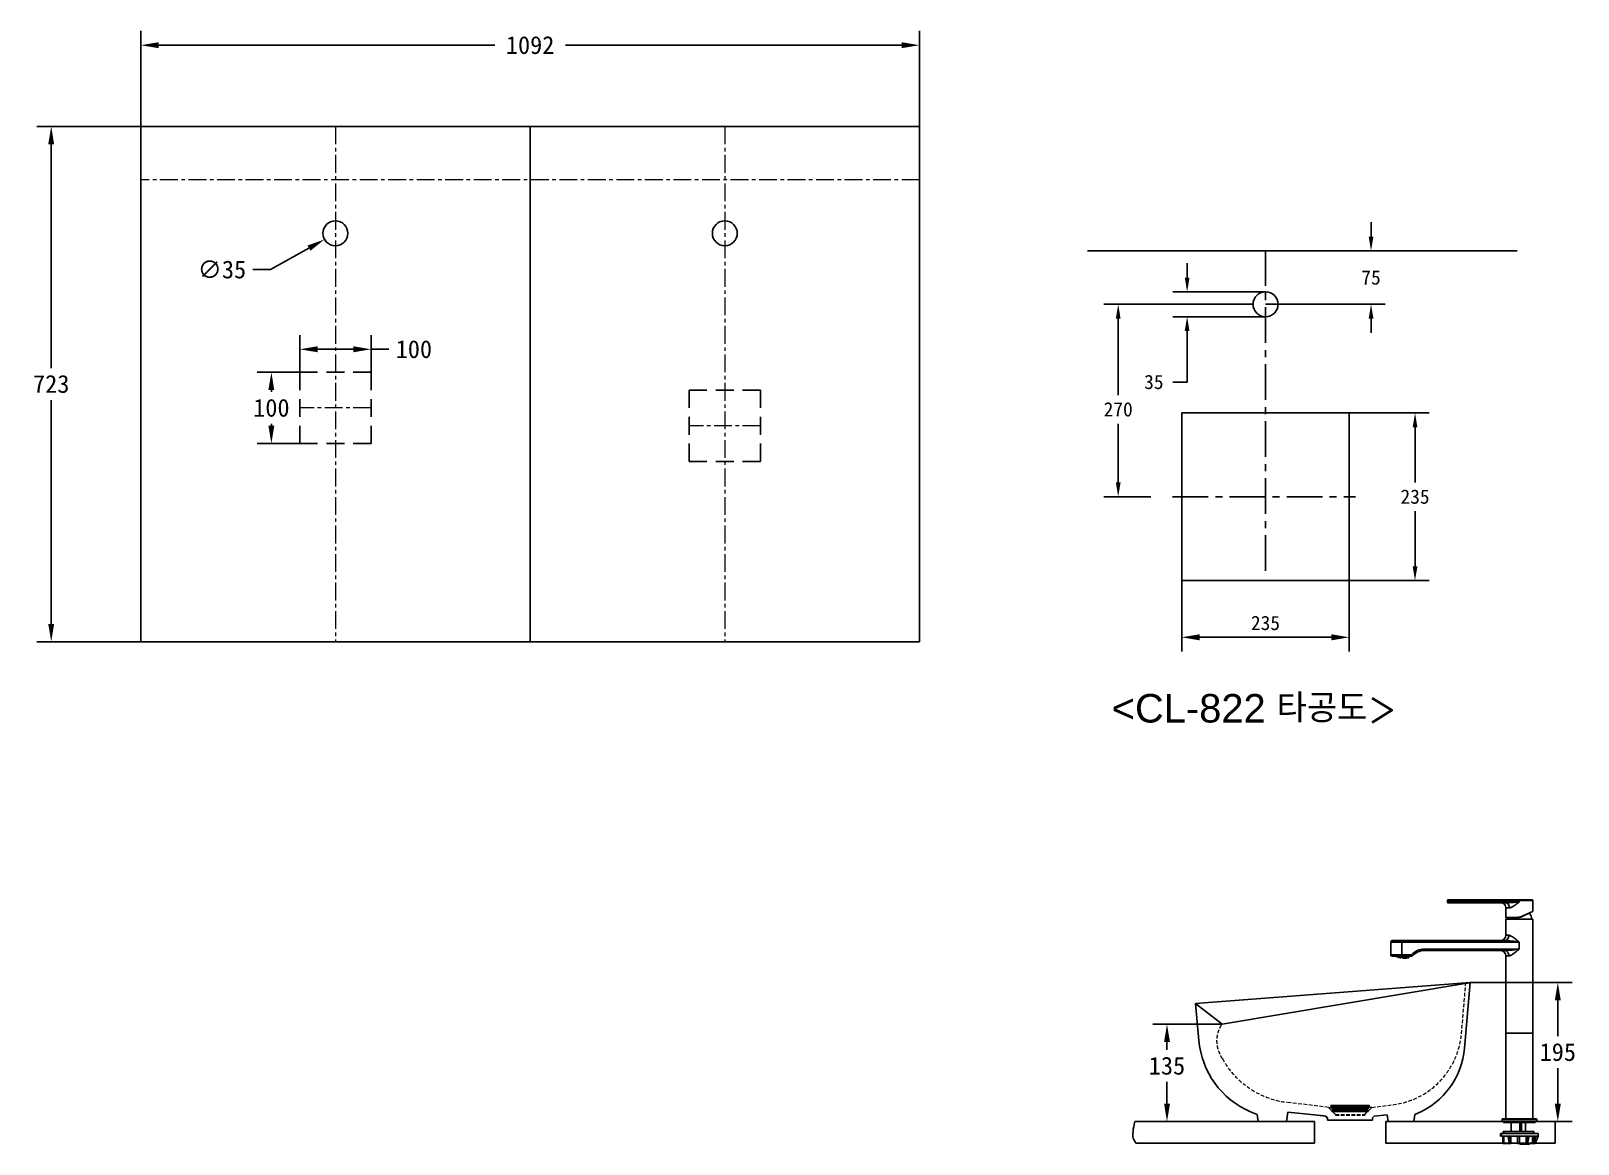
# Model space of a CAD drawing. Extents: x 0 to 9660, y 0 to 2303.
# Drawn here: x 7490 to 9660, y 628 to 2189 of the extents above; entities that cross this region are included whole.
import ezdxf

# ---------------------------------------------------------------- set-up
doc = ezdxf.new("R2010")
doc.units = 0
doc.header["$LTSCALE"] = 20
doc.header["$MEASUREMENT"] = 0
doc.linetypes.add('CENTER', pattern=[2, 1.25, -0.25, 0.25, -0.25])
doc.linetypes.add('HIDDEN', pattern=[0.375, 0.25, -0.125])
doc.layers.get('0').update_dxf_attribs({"linetype": 'CONTINUOUS'})
doc.layers.get('DEFPOINTS').update_dxf_attribs({"linetype": 'CONTINUOUS'})
for name, color, linetype in [('1', 1, 'CONTINUOUS'), ('3', 3, 'CONTINUOUS'), ('5', 5, 'CONTINUOUS'), ('7', 7, 'CONTINUOUS'), ('BODY', 7, 'CONTINUOUS'), ('CENTER', 2, 'CENTER'), ('DEF_LAYER_ASSEM_MEMBER', 7, 'CONTINUOUS')]:
    doc.layers.add(name, color=color, linetype=linetype)
doc.styles.add('GHS', font='romans', dxfattribs={"bigfont": 'ghs'})
doc.dimstyles.new('Standard$0', dxfattribs={"dimtxt": 0.18, "dimasz": 0.18, "dimexe": 0.18, "dimexo": 0.0625, "dimgap": 0.09, "dimtad": 0, "dimtih": 1, "dimtoh": 1, "dimdec": 4, "dimzin": 0, "dimdsep": 46, "dimtxsty": 'Standard', "dimcen": 0.09, "dimadec": 0, "dimazin": 0, "dimtfac": 1, "dimtdec": 4, "dimtofl": 0, "dimtmove": 0, "dimatfit": 3, "dimfxl": 0, "dimtolj": 1, "dimtzin": 0, "dimarcsym": 0})
doc.dimstyles.new('STANDARD$3', dxfattribs={"dimtxt": 2.5, "dimasz": 2, "dimexe": 2, "dimexo": 1, "dimgap": 1.5, "dimtad": 1, "dimdec": 0, "dimlfac": 10, "dimrnd": 0.5, "dimzin": 0, "dimdsep": 46, "dimtxsty": 'Standard', "dimcen": 0, "dimclrt": 2, "dimadec": 0, "dimazin": 0, "dimtfac": 1, "dimtdec": 0, "dimtmove": 0, "dimatfit": 3, "dimfxl": 0, "dimtolj": 1, "dimtzin": 0, "dimarcsym": 0})

# ---------------------------------------------------------------- blocks, each defined once
blk = doc.blocks.new('*D69')
at = {"layer": '3', "color": 7, "linetype": 'ByBlock', "lineweight": -2}
for p, q in [((7644.2, 2055.4), (7644.2, 2189.3)), ((7669.2, 2169.3), (8140.6, 2169.3)), ((8711.2, 2169.3), (8239.8, 2169.3)), ((8736.2, 2055.4), (8736.2, 2189.3))]:
    blk.add_line(p, q, dxfattribs=at)
at = {"layer": '3', "color": 7}
for points in [[(7669.2, 2173.5), (7669.2, 2165.2), (7644.2, 2169.3)], [(8711.2, 2173.5), (8711.2, 2165.2), (8736.2, 2169.3)]]:
    blk.add_solid(points, dxfattribs=at)
at = {"layer": 'DEFPOINTS', "color": 0}
for p in [(8736.2, 2169.3), (7644.2, 2055.4), (8736.2, 2055.4)]:
    blk.add_point(p, dxfattribs=at)
at = {"layer": '3', "color": 0, "insert": (8190.2, 2169.3), "char_height": 25, "attachment_point": 5}
blk.add_mtext('\\A1;1092', dxfattribs=at)
blk = doc.blocks.new('*D70')
at = {"layer": '3', "color": 7, "linetype": 'ByBlock', "lineweight": -2}
for p, q in [((7644.2, 2055.4), (7498.7, 2055.4)), ((7518.7, 2030.4), (7518.7, 1716.4)), ((7518.7, 1357.4), (7518.7, 1671.4)), ((7644.2, 1332.4), (7498.7, 1332.4))]:
    blk.add_line(p, q, dxfattribs=at)
at = {"layer": '3', "color": 7}
for points in [[(7514.5, 2030.4), (7522.8, 2030.4), (7518.7, 2055.4)], [(7514.5, 1357.4), (7522.8, 1357.4), (7518.7, 1332.4)]]:
    blk.add_solid(points, dxfattribs=at)
at = {"layer": 'DEFPOINTS', "color": 0}
for p in [(7644.2, 2055.4), (7518.7, 1332.4), (7644.2, 1332.4)]:
    blk.add_point(p, dxfattribs=at)
at = {"layer": '3', "color": 0, "insert": (7518.7, 1693.9), "char_height": 25, "attachment_point": 5}
blk.add_mtext('\\A1;723', dxfattribs=at)
blk = doc.blocks.new('*D71')
at = {"layer": '3', "color": 3, "lineweight": -2}
for p, q in [((9203.8, 1805.8), (8994.8, 1805.8)), ((9014.8, 1785.8), (9014.8, 1678.3)), ((9014.8, 1555.8), (9014.8, 1638.3)), ((9060.4, 1535.8), (8994.8, 1535.8))]:
    blk.add_line(p, q, dxfattribs=at)
at = {"layer": '3', "color": 3}
for points in [[(9011.5, 1785.8), (9018.1, 1785.8), (9014.8, 1805.8)], [(9011.5, 1555.8), (9018.1, 1555.8), (9014.8, 1535.8)]]:
    blk.add_solid(points, dxfattribs=at)
at = {"layer": 'DEFPOINTS', "color": 0}
for p in [(9014.8, 1805.8), (9203.8, 1805.8), (9060.4, 1535.8)]:
    blk.add_point(p, dxfattribs=at)
at = {"layer": '3', "color": 2, "insert": (9014.8, 1658.3), "char_height": 20, "attachment_point": 5}
blk.add_mtext('\\A1;270', dxfattribs=at)
blk = doc.blocks.new('*D72')
at = {"layer": '3', "color": 3, "lineweight": -2}
for p, q in [((9369.3, 1900.8), (9369.3, 1920.8)), ((9243.8, 1880.8), (9389.3, 1880.8)), ((9221.3, 1805.8), (9389.3, 1805.8)), ((9369.3, 1785.8), (9369.3, 1765.8))]:
    blk.add_line(p, q, dxfattribs=at)
at = {"layer": '3', "color": 3}
for points in [[(9366, 1900.8), (9372.7, 1900.8), (9369.3, 1880.8)], [(9366, 1785.8), (9372.7, 1785.8), (9369.3, 1805.8)]]:
    blk.add_solid(points, dxfattribs=at)
at = {"layer": 'DEFPOINTS', "color": 0}
for p in [(9243.8, 1880.8), (9369.3, 1880.8), (9221.3, 1805.8)]:
    blk.add_point(p, dxfattribs=at)
at = {"layer": '3', "color": 2, "insert": (9369.3, 1843.3), "char_height": 20, "attachment_point": 5}
blk.add_mtext('\\A1;75', dxfattribs=at)
blk = doc.blocks.new('*D73')
at = {"layer": '3', "color": 3, "lineweight": -2}
for p, q in [((9111.4, 1843.3), (9111.4, 1863.3)), ((9221.3, 1823.3), (9091.4, 1823.3)), ((9221.3, 1788.3), (9091.4, 1788.3)), ((9111.4, 1768.3), (9111.4, 1696.7)), ((9111.4, 1696.7), (9091.4, 1696.7))]:
    blk.add_line(p, q, dxfattribs=at)
at = {"layer": '3', "color": 3}
for points in [[(9108.1, 1843.3), (9114.8, 1843.3), (9111.4, 1823.3)], [(9108.1, 1768.3), (9114.8, 1768.3), (9111.4, 1788.3)]]:
    blk.add_solid(points, dxfattribs=at)
at = {"layer": 'DEFPOINTS', "color": 0}
for p in [(9221.3, 1823.3), (9111.4, 1788.3), (9221.3, 1788.3)]:
    blk.add_point(p, dxfattribs=at)
at = {"layer": '3', "color": 2, "insert": (9064.8, 1696.7), "char_height": 20, "attachment_point": 5}
blk.add_mtext('\\A1;35', dxfattribs=at)
blk = doc.blocks.new('*D74')
at = {"layer": '3', "color": 3, "lineweight": -2}
for p, q in [((9338.8, 1653.3), (9451, 1653.3)), ((9431, 1633.3), (9431, 1555.8)), ((9431, 1438.3), (9431, 1515.8)), ((9338.8, 1418.3), (9451, 1418.3))]:
    blk.add_line(p, q, dxfattribs=at)
at = {"layer": '3', "color": 3}
for points in [[(9427.7, 1633.3), (9434.4, 1633.3), (9431, 1653.3)], [(9427.7, 1438.3), (9434.4, 1438.3), (9431, 1418.3)]]:
    blk.add_solid(points, dxfattribs=at)
at = {"layer": 'DEFPOINTS', "color": 0}
for p in [(9338.8, 1653.3), (9431, 1653.3), (9338.8, 1418.3)]:
    blk.add_point(p, dxfattribs=at)
at = {"layer": '3', "color": 2, "insert": (9431, 1535.8), "char_height": 20, "attachment_point": 5}
blk.add_mtext('\\A1;235', dxfattribs=at)
blk = doc.blocks.new('*D75')
at = {"layer": '3', "color": 3, "lineweight": -2}
for p, q in [((9103.8, 1418.3), (9103.8, 1318.6)), ((9338.8, 1418.3), (9338.8, 1318.6)), ((9128.8, 1338.6), (9313.8, 1338.6))]:
    blk.add_line(p, q, dxfattribs=at)
at = {"layer": '3', "color": 3}
for points in [[(9128.8, 1342.8), (9128.8, 1334.4), (9103.8, 1338.6)], [(9313.8, 1342.8), (9313.8, 1334.4), (9338.8, 1338.6)]]:
    blk.add_solid(points, dxfattribs=at)
at = {"layer": 'DEFPOINTS', "color": 0}
for p in [(9103.8, 1418.3), (9338.8, 1418.3), (9338.8, 1338.6)]:
    blk.add_point(p, dxfattribs=at)
at = {"layer": '3', "color": 2, "insert": (9221.3, 1358.6), "char_height": 20, "attachment_point": 5}
blk.add_mtext('\\A1;235', dxfattribs=at)
blk = doc.blocks.new('*D76')
at = {"layer": '3', "color": 7, "lineweight": -2}
for p, q in [((7917.1, 1905.4), (7917.3, 1905.4)), ((7917.2, 1905.3), (7917.2, 1905.5))]:
    blk.add_line(p, q, dxfattribs=at)
at = {"layer": '3', "color": 7, "linetype": 'ByBlock', "lineweight": -2}
for p, q in [((7826.3, 1854.5), (7880.1, 1884.6)), ((7801.3, 1854.5), (7826.3, 1854.5))]:
    blk.add_line(p, q, dxfattribs=at)
at = {"layer": '3', "color": 7}
blk.add_solid([(7878.1, 1888.3), (7882.2, 1881), (7901.9, 1896.8)], dxfattribs=at)
at = {"layer": 'DEFPOINTS', "color": 0}
for p in [(7932.5, 1913.9), (7901.9, 1896.8)]:
    blk.add_point(p, dxfattribs=at)
at = {"layer": '3', "color": 0, "insert": (7758, 1854.5), "char_height": 25, "attachment_point": 5}
blk.add_mtext('\\A1;∅35', dxfattribs=at)
blk = doc.blocks.new('*D77')
at = {"layer": '3', "color": 7, "linetype": 'ByBlock', "lineweight": -2}
for p, q in [((7867.2, 1710.4), (7867.2, 1762.7)), ((7967.2, 1710.4), (7967.2, 1762.7)), ((7892.2, 1742.7), (7942.2, 1742.7)), ((7967.2, 1742.7), (7992.2, 1742.7))]:
    blk.add_line(p, q, dxfattribs=at)
at = {"layer": '3', "color": 7}
for points in [[(7892.2, 1746.9), (7892.2, 1738.5), (7867.2, 1742.7)], [(7942.2, 1746.9), (7942.2, 1738.5), (7967.2, 1742.7)]]:
    blk.add_solid(points, dxfattribs=at)
at = {"layer": 'DEFPOINTS', "color": 0}
for p in [(7967.2, 1742.7), (7867.2, 1710.4), (7967.2, 1710.4)]:
    blk.add_point(p, dxfattribs=at)
at = {"layer": '3', "color": 0, "insert": (8027.2, 1742.7), "char_height": 25, "attachment_point": 5}
blk.add_mtext('\\A1;100', dxfattribs=at)
blk = doc.blocks.new('*D78')
at = {"layer": '3', "color": 7, "linetype": 'ByBlock', "lineweight": -2}
for p, q in [((7867.2, 1710.4), (7807.4, 1710.4)), ((7827.4, 1685.4), (7827.4, 1682.9)), ((7827.4, 1635.4), (7827.4, 1637.9)), ((7867.2, 1610.4), (7807.4, 1610.4))]:
    blk.add_line(p, q, dxfattribs=at)
at = {"layer": '3', "color": 7}
for points in [[(7823.2, 1685.4), (7831.5, 1685.4), (7827.4, 1710.4)], [(7823.2, 1635.4), (7831.5, 1635.4), (7827.4, 1610.4)]]:
    blk.add_solid(points, dxfattribs=at)
at = {"layer": 'DEFPOINTS', "color": 0}
for p in [(7867.2, 1710.4), (7827.4, 1610.4), (7867.2, 1610.4)]:
    blk.add_point(p, dxfattribs=at)
at = {"layer": '3', "color": 0, "insert": (7827.4, 1660.4), "char_height": 25, "attachment_point": 5}
blk.add_mtext('\\A1;100', dxfattribs=at)
blk = doc.blocks.new('*D79')
at = {"layer": '3', "color": 7, "linetype": 'ByBlock', "lineweight": -2}
for p, q in [((9508.4, 854.1), (9651.2, 854.1)), ((9631.2, 829.1), (9631.2, 779.1)), ((9631.2, 684.1), (9631.2, 734.1)), ((9485.4, 659.1), (9651.2, 659.1))]:
    blk.add_line(p, q, dxfattribs=at)
at = {"layer": '3', "color": 7}
for points in [[(9627, 829.1), (9635.4, 829.1), (9631.2, 854.1)], [(9627, 684.1), (9635.4, 684.1), (9631.2, 659.1)]]:
    blk.add_solid(points, dxfattribs=at)
at = {"layer": 'DEFPOINTS', "color": 0}
for p in [(9508.4, 854.1), (9631.2, 854.1), (9485.4, 659.1)]:
    blk.add_point(p, dxfattribs=at)
at = {"layer": '3', "color": 0, "insert": (9631.2, 756.6), "char_height": 25, "attachment_point": 5}
blk.add_mtext('\\A1;195', dxfattribs=at)
blk = doc.blocks.new('*D80')
at = {"layer": '3', "color": 7, "linetype": 'ByBlock', "lineweight": -2}
for p, q in [((9160.4, 795.8), (9063.2, 795.8)), ((9083.2, 770.8), (9083.2, 759.9)), ((9083.2, 684.1), (9083.2, 714.9)), ((9091.3, 659.1), (9063.2, 659.1))]:
    blk.add_line(p, q, dxfattribs=at)
at = {"layer": '3', "color": 7}
for points in [[(9079.1, 770.8), (9087.4, 770.8), (9083.2, 795.8)], [(9079.1, 684.1), (9087.4, 684.1), (9083.2, 659.1)]]:
    blk.add_solid(points, dxfattribs=at)
at = {"layer": 'DEFPOINTS', "color": 0}
for p in [(9083.2, 795.8), (9160.4, 795.8), (9091.3, 659.1)]:
    blk.add_point(p, dxfattribs=at)
at = {"layer": '3', "color": 0, "insert": (9083.2, 737.4), "char_height": 25, "attachment_point": 5}
blk.add_mtext('\\A1;135', dxfattribs=at)

msp = doc.modelspace()

# ---------------------------------------------------------------- linework, layer by layer
for p, q in [((9508.35935, 854.11697), (9123.35935, 824.77804)), ((9160.38437, 795.78276), (9503.40635, 853.38444)), ((9123.35935, 824.77804), (9127.89193, 772.97048)), ((9123.35935, 824.77804), (9160.38437, 795.78276)), ((9209.78762, 669.01965), (9200.30044, 673.0713)), ((9211.17935, 659.11697), (9209.78762, 669.01965)), ((9250.80335, 659.11697), (9252.67158, 672.41011)), ((9303.44462, 667.07365), (9252.67158, 672.41011)), ((9305.60172, 666.84693), (9289.59977, 668.5288)), ((9308.45735, 664.2509), (9305.60007, 666.84843)), ((9308.45735, 661.11697), (9308.45735, 664.2509)), ((9339.95735, 661.11697), (9308.45735, 661.11697)), ((9308.45735, 661.11697), (9371.45735, 661.11697)), ((9371.45735, 664.56062), (9373.6768, 666.78006)), ((9371.45735, 664.56062), (9371.45735, 661.11697)), ((9373.6768, 666.78006), (9391.76715, 668.68144)), ((9393.11135, 659.11697), (9391.76715, 668.68144)), ((9429.11135, 659.11697), (9430.51676, 669.11697)), ((9430.51676, 669.11697), (9433.93434, 670.5765))]:
    msp.add_line(p, q)
at = {"linetype": 'HIDDEN', "lineweight": 0}
for p, q in [((9496.05529, 782.3225), (9502.2555, 853.19118)), ((9309.45735, 679.11697), (9251.27379, 686.26101)), ((9309.45735, 679.11697), (9339.95735, 679.11697)), ((9319.45735, 669.11697), (9309.45735, 679.11697)), ((9370.45735, 679.11697), (9339.95735, 679.11697)), ((9360.45735, 669.11697), (9370.45735, 679.11697)), ((9370.45735, 679.11697), (9399.8795, 682.72955)), ((9319.45735, 669.11697), (9360.45735, 669.11697)), ((9319.45735, 669.11697), (9319.45735, 668.11697)), ((9319.45735, 668.11697), (9360.45735, 668.11697)), ((9360.45735, 669.11697), (9360.45735, 668.11697))]:
    msp.add_line(p, q, dxfattribs=at)
for centre, radius, start, end in [((9386.47387, 791.90963), 110, 277, 355), ((9265.89811, 805.36655), 120, 208.9809224, 263)]:
    msp.add_arc(centre, radius, start, end, dxfattribs=at)
for centre, radius, start, end in [((9247.43031, 783.42879), 120, 185, 246.87434579), ((9390.73196, 771.73753), 110, 293.12565421, 355), ((9303.45735, 662.03905), 5, 0, 47.72631099)]:
    msp.add_arc(centre, radius, start, end)
msp.add_open_spline([(9160.92438, 747.22434), (9160.88073, 747.30315), (9160.83713, 747.38219), (9160.79359, 747.46146), (9160.39972, 748.17853), (9160.01047, 748.9142), (9159.62583, 749.66846), (9159.57653, 749.76514), (9159.5273, 749.86213), (9159.1752, 750.55905), (9158.87313, 751.17304), (9158.29014, 752.38996), (9158.00723, 752.9979), (9157.18823, 754.81874), (9156.68222, 756.02885), (9155.76927, 758.42969), (9155.36194, 759.62085), (9154.71951, 761.78657), (9154.46924, 762.7582), (9154.03571, 764.7502), (9153.85476, 765.7602), (9153.51043, 768.19508), (9153.38202, 769.62667), (9153.2731, 772.47632), (9153.29271, 773.89064), (9153.57129, 778.13532), (9154.04929, 780.95811), (9155.06988, 784.62275), (9155.35644, 785.53006), (9155.91219, 787.10069), (9156.16836, 787.76918), (9156.67109, 788.98562), (9156.91279, 789.53577), (9157.3184, 790.40701), (9157.47542, 790.73304), (9157.75482, 791.29472), (9157.86779, 791.51574), (9158.31093, 792.35654), (9158.67302, 792.99559), (9159.43247, 794.26998), (9159.82473, 794.90143), (9160.23959, 795.55516), (9160.28755, 795.63072), (9160.3358, 795.70659), (9160.38437, 795.78276)], degree=3, knots=[0.73516817241, 0.73516817241, 0.73516817241, 0.73516817241, 0.73649215814, 0.73649215814, 0.73649215814, 0.74846966227, 0.74846966227, 0.74846966227, 0.75000489302, 0.75000489302, 0.75946181712, 0.75946181712, 0.76891874122, 0.76891874122, 0.78783258942, 0.78783258942, 0.80674643762, 0.80674643762, 0.82260220167, 0.82260220167, 0.83845796572, 0.83845796572, 0.86055579059, 0.86055579059, 0.88265361547, 0.88265361547, 0.92684926521, 0.92684926521, 0.9415716727, 0.9415716727, 0.95267731171, 0.95267731171, 0.9620393883, 0.9620393883, 0.96764791559, 0.96764791559, 0.97183290155, 0.97183290155, 0.9831944809, 0.9831944809, 0.99373063958, 0.99373063958, 0.99373063958, 0.99494859135, 0.99494859135, 0.99494859135, 0.99494859135], dxfattribs=at)
at = {"layer": '1', "color": 7, "linetype": 'Continuous'}
for p, q in [((9421.23713, 888.75344), (9404.46332, 890.813)), ((9411.40644, 888.69171), (9411.54708, 889.83714)), ((9414.1277, 889.52028), (9413.98706, 888.37484)), ((9422.53469, 891.11477), (9422.35166, 889.6241)), ((9500.31338, 762.1504), (9508.35937, 854.11653)), ((9211.17935, 659.11697), (9250.80335, 659.11697)), ((9393.11135, 659.11697), (9429.11135, 659.11697))]:
    msp.add_line(p, q, dxfattribs=at)
at = {"layer": '1', "color": 9, "linetype": 'Continuous'}
msp.add_line((9422.35166, 889.6241), (9410.21112, 891.11477), dxfattribs=at)
at = {"layer": '1', "color": 7, "linetype": 'Continuous'}
for centre, radius, start, end in [((9404.58508, 891.80556), 1, 223.69273949, 263), ((9415.22668, 909.13787), 20.8, 242.86350309, 259.4166783), ((9417.70876, 929.35279), 39.99316, 261.13724055, 264.86275945), ((9421.35911, 889.74597), 1, 263, 353), ((9415.22668, 909.13787), 20.8, 266.5833217, 283.13649691)]:
    msp.add_arc(centre, radius, start, end, dxfattribs=at)
msp.add_open_spline([(9508.35935, 854.11697), (9503.40635, 853.38444)], degree=1, dxfattribs=at)
at = {"layer": '1', "color": 5}
msp.add_open_spline([(9038.24839, 659.11437), (9036.6914, 654.3043), (9035.70186, 646.55056), (9034.6031, 635.12506), (9038.38144, 631.45404), (9039.71371, 629.11437)], degree=3, knots=[0.795697532, 0.795697532, 0.795697532, 0.795697532, 2.2002718372, 3.1617295052, 4.1110891985, 4.1110891985, 4.1110891985, 4.1110891985], dxfattribs=at)
at = {"layer": '3', "color": 7}
for p, q in [((7644.21026, 2055.39106), (7644.21026, 1332.39106)), ((8736.21026, 2055.39106), (7644.21026, 2055.39106)), ((8190.21026, 2055.39106), (8190.21026, 1332.39106)), ((8736.21026, 1332.39106), (8736.21026, 2055.39106)), ((7644.21026, 1332.39106), (8736.21026, 1332.39106)), ((9312.95735, 681.21863), (9312.95735, 680.61863)), ((9312.95735, 680.61863), (9315.09957, 679.11863)), ((9312.95735, 680.61863), (9339.95735, 680.61863)), ((9322.65735, 681.61863), (9313.35735, 681.61863)), ((9314.65552, 678.91863), (9314.65552, 677.61863)), ((9314.65552, 674.61863), (9314.65552, 673.31863)), ((9320.95735, 679.11863), (9314.85552, 679.11863)), ((9339.95735, 673.11863), (9314.85552, 673.11863)), ((9339.95735, 677.11863), (9315.15552, 677.11863)), ((9339.95735, 675.11863), (9315.15552, 675.11863)), ((9320.95735, 679.11863), (9339.95735, 679.11863)), ((9339.95735, 681.61863), (9322.65735, 681.61863)), ((9339.95735, 681.61863), (9357.25735, 681.61863)), ((9366.95735, 680.61863), (9339.95735, 680.61863)), ((9358.95735, 679.11863), (9339.95735, 679.11863)), ((9339.95735, 677.11863), (9364.75919, 677.11863)), ((9339.95735, 675.11863), (9364.75919, 675.11863)), ((9339.95735, 673.11863), (9365.05919, 673.11863)), ((9357.25735, 681.61863), (9366.55735, 681.61863)), ((9358.95735, 679.11863), (9365.05919, 679.11863)), ((9366.95735, 680.61863), (9364.81513, 679.11863)), ((9365.25919, 678.91863), (9365.25919, 677.61863)), ((9365.25919, 674.61863), (9365.25919, 673.31863)), ((9366.95735, 681.21863), (9366.95735, 680.61863))]:
    msp.add_line(p, q, dxfattribs=at)
at = {"layer": '3', "color": 1, "linetype": 'HIDDEN', "ltscale": 5}
for points in [[(7867.21026, 1710.39106), (7967.21026, 1710.39106), (7967.21026, 1610.39106), (7867.21026, 1610.39106)], [(8413.21026, 1685.39106), (8513.21026, 1685.39106), (8513.21026, 1585.39106), (8413.21026, 1585.39106)]]:
    msp.add_lwpolyline(points, close=True, dxfattribs=at)
at = {"layer": '3', "color": 7}
for centre, radius, start, end in [((9313.35735, 681.21863), 0.4, 90, 180), ((9314.85552, 678.91863), 0.2, 90, 180), ((9315.15552, 677.61863), 0.5, 180, 270), ((9315.15552, 674.61863), 0.5, 90, 180), ((9314.85552, 673.31863), 0.2, 180, 270), ((9318.45735, 676.11863), 1, 270, 90), ((9361.45735, 676.11863), 1, 90, 270), ((9364.75919, 677.61863), 0.5, 270, 0), ((9364.75919, 674.61863), 0.5, 0, 90), ((9365.05919, 678.91863), 0.2, 0, 90), ((9365.05919, 673.31863), 0.2, 270, 0), ((9366.55735, 681.21863), 0.4, 0, 90)]:
    msp.add_arc(centre, radius, start, end, dxfattribs=at)
at = {"layer": '5'}
for p, q in [((8971.67381, 1880.83821), (9574.21897, 1880.83821)), ((9038.24839, 659.11437), (9102.86958, 659.11863)), ((9102.86958, 659.11863), (9289.95735, 659.11711)), ((9289.95735, 629.11451), (9289.95735, 659.11711)), ((9389.95735, 629.11369), (9389.95735, 659.1163)), ((9389.95735, 659.1163), (9627.35935, 659.11437)), ((9627.35935, 629.11437), (9627.35935, 659.11437)), ((9289.95735, 629.11451), (9039.71371, 629.11437)), ((9389.95735, 629.11437), (9627.35935, 629.11437))]:
    msp.add_line(p, q, dxfattribs=at)
at = {"layer": '7', "color": 1}
for centre in [(7917.21026, 1905.39106), (8463.21026, 1905.39106)]:
    msp.add_circle(centre, 17.5, dxfattribs=at)
at = {"layer": '7'}
msp.add_circle((9221.3455, 1805.83821), 17.5, dxfattribs=at)
at = {"layer": 'BODY', "color": 1, "linetype": 'CENTER', "lineweight": 5}
for p, q in [((7917.21026, 2055.39106), (7917.21026, 1332.39106)), ((8463.21026, 2055.39106), (8463.21026, 1332.39106)), ((8736.21026, 1980.39106), (7644.21026, 1980.39106)), ((7967.21026, 1660.39106), (7867.21026, 1660.39106)), ((8513.21026, 1635.39106), (8413.21026, 1635.39106)), ((9412.79853, 889.71221), (9412.79853, 889.61221))]:
    msp.add_line(p, q, dxfattribs=at)
at = {"layer": 'CENTER', "color": 2, "linetype": 'CENTER', "ltscale": 2}
for p, q in [((9221.3455, 1431.67008), (9221.3455, 1880.83821)), ((9091.08217, 1535.83821), (9347.52808, 1535.83821))]:
    msp.add_line(p, q, dxfattribs=at)
at = {"layer": 'CENTER', "color": 7, "linetype": 'ByBlock', "ltscale": 2}
for p, q in [((9103.8455, 1653.33821), (9338.8455, 1653.33821)), ((9103.8455, 1418.33821), (9103.8455, 1653.33821)), ((9338.8455, 1418.33821), (9338.8455, 1653.33821)), ((9103.8455, 1418.33821), (9338.8455, 1418.33821))]:
    msp.add_line(p, q, dxfattribs=at)
at = {"layer": 'DEF_LAYER_ASSEM_MEMBER', "color": 7, "linetype": 'Continuous'}
for p, q in [((9476.35935, 967.11477), (9476.35935, 969.11477)), ((9477.35935, 970.11477), (9595.35935, 970.11477)), ((9558.13293, 966.11477), (9477.35935, 966.11477)), ((9558.35935, 945.61477), (9558.35935, 959.11477)), ((9596.13673, 954.19207), (9596.13673, 962.11477)), ((9596.35935, 965.01477), (9596.35935, 969.11477)), ((9558.35935, 920.61477), (9558.35935, 943.11477)), ((9596.35935, 943.11477), (9558.35935, 943.11477)), ((9572.92546, 945.11477), (9558.85935, 945.11477)), ((9581.37782, 946.98862), (9595.84195, 953.73335)), ((9590.44084, 951.21477), (9591.55879, 951.21477)), ((9596.35935, 783.11477), (9596.35935, 943.11477)), ((9399.11812, 913.11477), (9556.59276, 913.11477)), ((9397.11812, 911.11477), (9397.11812, 893.11477)), ((9426.08834, 891.11477), (9399.1187, 891.11477)), ((9556.59276, 899.11477), (9443.97688, 899.11477)), ((9558.35935, 783.11477), (9558.35935, 891.61477)), ((9558.35935, 783.11477), (9558.35935, 663.11477)), ((9596.35935, 783.11477), (9558.35935, 783.11477)), ((9596.35935, 783.11477), (9596.35935, 663.11477)), ((9553.10935, 662.11477), (9553.10935, 659.11477)), ((9601.60935, 659.11477), (9553.10935, 659.11477)), ((9600.60935, 663.11477), (9554.10935, 663.11477)), ((9555.10935, 659.11477), (9555.10935, 658.11477)), ((9555.10939, 658.11477), (9599.60932, 658.11477)), ((9565.82704, 645.41477), (9565.82704, 658.11477)), ((9577.82704, 645.41477), (9577.82704, 658.11477)), ((9577.89166, 645.41477), (9577.89166, 658.11477)), ((9580.05935, 658.11477), (9580.05935, 645.41477)), ((9586.05935, 658.11477), (9586.05935, 645.41477)), ((9599.60935, 659.11477), (9599.60935, 658.11477)), ((9601.60935, 662.11477), (9601.60935, 659.11477)), ((9550.84264, 642.41477), (9603.55935, 642.41477)), ((9550.84264, 642.41477), (9550.84264, 638.61477)), ((9561.03078, 638.61477), (9550.84264, 638.61477)), ((9552.05935, 642.41477), (9552.05935, 638.61477)), ((9554.2453, 628.61477), (9554.2453, 638.61477)), ((9554.74985, 642.41477), (9554.74985, 645.41477)), ((9554.74991, 645.41477), (9597.55935, 645.41477)), ((9555.43157, 628.61477), (9555.43157, 638.61477)), ((9561.03078, 638.60974), (9563.24345, 628.61477)), ((9574.55935, 638.61477), (9561.06203, 638.61477)), ((9565.40852, 628.61477), (9563.59561, 638.61477)), ((9565.40852, 638.61477), (9565.40852, 628.61477)), ((9574.55935, 638.60974), (9574.80935, 628.61477)), ((9588.48984, 638.61477), (9574.59659, 638.61477)), ((9577.30935, 628.61477), (9577.52212, 638.61477)), ((9586.71019, 628.61477), (9586.71019, 638.61477)), ((9588.48984, 638.60974), (9586.71019, 628.61477)), ((9599.0896, 638.61477), (9588.52309, 638.61477)), ((9588.87525, 628.61477), (9591.05668, 638.61477)), ((9595.75714, 628.61477), (9595.75714, 638.61477)), ((9599.0896, 638.60974), (9595.75714, 628.61477)), ((9597.00714, 628.61477), (9600.57272, 638.61477)), ((9597.55935, 642.41477), (9597.55935, 645.41477)), ((9603.51841, 638.61477), (9599.10995, 638.61477)), ((9603.52042, 638.61477), (9599.52608, 628.61477)), ((9599.52608, 628.61477), (9599.52608, 635.67939)), ((9603.55935, 638.61477), (9603.52042, 638.61477)), ((9603.55935, 638.61477), (9603.55935, 642.41477)), ((9565.40852, 628.61477), (9554.2454, 628.61477)), ((9574.80935, 628.61477), (9599.52608, 628.61477)), ((9591.55928, 627.61477), (9577.82704, 627.61477)), ((9591.55935, 628.61477), (9591.55935, 627.61477))]:
    msp.add_line(p, q, dxfattribs=at)
at = {"layer": 'DEF_LAYER_ASSEM_MEMBER', "color": 9, "linetype": 'Continuous'}
for p, q in [((9476.35935, 969.11477), (9596.35935, 969.11477)), ((9576.86199, 967.11477), (9476.35935, 967.11477)), ((9492.71548, 969.11477), (9492.71548, 967.11477)), ((9563.30928, 959.11477), (9558.35935, 959.11477)), ((9576.86199, 969.11477), (9576.86199, 967.11477)), ((9558.35935, 945.61477), (9572.80562, 945.61477)), ((9581.26941, 947.44177), (9595.73066, 954.0077)), ((9590.35632, 951.17536), (9591.63948, 951.17536)), ((9595.73066, 954.0077), (9596.13673, 954.19208)), ((9558.35935, 920.61477), (9562.4701, 920.61477)), ((9397.11812, 911.11477), (9576.86199, 911.11477)), ((9426.03599, 893.11477), (9397.11812, 893.11477)), ((9412.56175, 911.11477), (9412.56175, 893.11477)), ((9576.86199, 901.11477), (9443.92453, 901.11477)), ((9562.4701, 891.61477), (9558.35935, 891.61477)), ((9576.86199, 911.11477), (9576.86199, 901.11477)), ((9553.10935, 662.11477), (9601.60935, 662.11477)), ((9551.84264, 638.61477), (9551.84264, 642.41477)), ((9552.19143, 642.41477), (9552.19143, 638.61477)), ((9555.2453, 628.61477), (9555.2453, 638.61477)), ((9555.30011, 645.41477), (9555.30011, 642.41477)), ((9555.55922, 638.61477), (9555.55922, 628.61477))]:
    msp.add_line(p, q, dxfattribs=at)
at = {"layer": 'DEF_LAYER_ASSEM_MEMBER', "color": 7, "linetype": 'Continuous'}
for centre, radius, start, end in [((9477.35935, 969.11477), 1, 90, 180), ((9477.35935, 967.11477), 1, 180, 270), ((9551.35935, 959.11477), 7, 0, 90), ((9595.35935, 969.11477), 1, 0, 90), ((9615.25996, 962.10531), 19.12323, 171.24887987, 179.97165879), ((9558.85935, 945.61477), 0.5, 180, 270), ((9573.66344, 943.11477), 13.30409, 171.3188, 180), ((9572.92546, 965.11477), 20, 270, 295), ((9591.55993, 951.11477), 0.1, 37.29167665, 90), ((9581.05526, 943.11477), 13.30409, 0, 37.29167665), ((9399.11812, 911.11477), 2, 90, 180), ((9550.85935, 920.61477), 7.5, 270, 0), ((9399.11812, 893.11477), 2, 180, 270), ((9426.08834, 893.11477), 2, 270, 318.1896851), ((9443.97688, 877.11477), 22, 90, 138.1896851), ((9550.85935, 891.61477), 7.5, 0, 90), ((9554.10935, 662.11477), 1, 90, 180), ((9600.60935, 662.11477), 1, 0, 90), ((9562.27827, 630.95929), 7.75149, 99.02724654, 99.26114171), ((9576.082, 627.47611), 11.23727, 97.59593939, 97.78750937), ((9589.8977, 629.41351), 9.30337, 98.49675361, 98.70385581), ((9600.03667, 634.81969), 3.90659, 103.72241953, 104.02995363)]:
    msp.add_arc(centre, radius, start, end, dxfattribs=at)
at = {"layer": 'DEF_LAYER_ASSEM_MEMBER', "color": 9, "linetype": 'Continuous'}
for centre, radius, start, end in [((9572.81346, 966.09672), 20.48195, 269.97807896, 294.3839242), ((9443.92454, 877.11476), 24.00002, 90.00001659, 138.18966852)]:
    msp.add_arc(centre, radius, start, end, dxfattribs=at)
for points, start_tangent, end_tangent in [([(9492.74166, 970.11477), (9492.7391, 970.10994), (9492.73656, 970.09553), (9492.73406, 970.07171), (9492.73164, 970.03864), (9492.72711, 969.94624), (9492.72315, 969.82185), (9492.71989, 969.67035), (9492.71747, 969.4975), (9492.71548, 969.11477)], (-1, 0), (0, -1)), ([(9492.74166, 966.11477), (9492.7391, 966.11961), (9492.73656, 966.13401), (9492.73406, 966.15783), (9492.73164, 966.1909), (9492.72711, 966.28331), (9492.72315, 966.4077), (9492.71989, 966.55919), (9492.71747, 966.73204), (9492.71548, 967.11477)], (-1, 0), (0, 1)), ([(9576.86199, 967.11477), (9572.16908, 966.79222), (9567.48043, 966.48977), (9562.7989, 966.23864), (9558.13293, 966.11477)], (-0.9976035404, -0.0691894219), (-1, -0.0000021459)), ([(9558.13293, 966.11477), (9559.14269, 965.98026), (9560.11388, 965.5819), (9561.79314, 964.0645), (9562.91523, 961.79362), (9563.30928, 959.11477)], (1, 0), (0, -1)), ([(9576.86199, 967.11477), (9573.37716, 964.48801), (9569.91569, 962.03471), (9568.20108, 960.95155), (9566.50897, 960.03476), (9564.86189, 959.37526), (9563.30928, 959.11477)], (-0.7964111635, -0.6047555363), (-1, 0.0000026718)), ([(9576.88817, 970.11477), (9576.88561, 970.10994), (9576.88306, 970.09553), (9576.88057, 970.07171), (9576.87815, 970.03864), (9576.87362, 969.94624), (9576.86966, 969.82185), (9576.8664, 969.67035), (9576.86398, 969.4975), (9576.86199, 969.11477)], (-1, 0), (0, -1)), ([(9572.80562, 945.61477), (9572.84072, 945.26122), (9572.8796, 945.15283), (9572.92546, 945.11477)], (0.0000000926, -1), (1, 0)), ([(9581.26941, 947.44177), (9581.33595, 947.27708), (9581.37964, 947.1344), (9581.39414, 947.03382), (9581.37782, 946.98862)], (0.4077503935, -0.9130934325), (-0.9063009577, -0.422632907)), ([(9412.6141, 913.11477), (9412.60898, 913.1051), (9412.6039, 913.0763), (9412.59891, 913.02865), (9412.59407, 912.96251), (9412.58502, 912.77771), (9412.57709, 912.52892), (9412.57057, 912.22594), (9412.56574, 911.88023), (9412.56175, 911.11477)], (-1, 0), (0, -1)), ([(9556.59276, 913.11477), (9557.739, 913.25893), (9558.84208, 913.68577), (9560.74867, 915.31147), (9562.02264, 917.74445), (9562.4701, 920.61477)], (1, 0), (-0.0000021208, 1)), ([(9556.59276, 913.11477), (9559.08856, 913.03746), (9561.6067, 912.85928), (9566.67422, 912.35382), (9571.76271, 911.75265), (9576.86199, 911.11477)], (0.9999999991, 0.0000431154), (0.9921541563, -0.1250205188)), ([(9562.4701, 920.61477), (9564.08249, 920.2975), (9565.81938, 919.49946), (9567.61556, 918.39939), (9569.44145, 917.10906), (9573.13647, 914.20743), (9576.86199, 911.11477)], (0.9999999287, 0.0003777075), (0.7673556799, -0.6412216937)), ([(9412.6141, 891.11477), (9412.60898, 891.12444), (9412.6039, 891.15325), (9412.59891, 891.2009), (9412.59407, 891.26703), (9412.58502, 891.45184), (9412.57709, 891.70062), (9412.57057, 892.00361), (9412.56574, 892.34932), (9412.56175, 893.11477)], (-1, 0), (0, 1)), ([(9427.57905, 891.78144), (9427.56896, 891.78502), (9427.54476, 891.80225), (9427.50639, 891.83259), (9427.45384, 891.87548), (9427.30867, 891.997), (9427.11548, 892.16272), (9426.88181, 892.36569), (9426.61679, 892.59808), (9426.33179, 892.85252), (9426.03599, 893.11477)], (-0.6666666666, -0.7453559925), (-0.7548067799, 0.6559471968)), ([(9426.08834, 891.11477), (9426.08322, 891.12444), (9426.07814, 891.15325), (9426.07314, 891.20089), (9426.0683, 891.26703), (9426.05925, 891.45184), (9426.05132, 891.70062), (9426.04481, 892.00361), (9426.03997, 892.34932), (9426.03599, 893.11477)], (-1, 0), (0, 1)), ([(9443.97688, 899.11477), (9443.97176, 899.12444), (9443.96668, 899.15325), (9443.96169, 899.2009), (9443.95685, 899.26703), (9443.9478, 899.45184), (9443.93987, 899.70062), (9443.93335, 900.00361), (9443.92852, 900.34932), (9443.92453, 901.11477)], (-1, 0), (0, 1)), ([(9576.86199, 901.11477), (9571.76271, 900.4769), (9566.67422, 899.87572), (9561.6067, 899.37026), (9559.08856, 899.19208), (9556.59276, 899.11477)], (-0.9921541349, -0.1250206889), (-0.9999999991, 0.0000426488)), ([(9556.59276, 899.11477), (9557.739, 898.97061), (9558.84208, 898.54378), (9560.74866, 896.91807), (9562.02264, 894.4851), (9562.4701, 891.61477)], (1, 0), (0, -1)), ([(9576.86199, 901.11477), (9573.13647, 898.02212), (9569.44145, 895.12048), (9567.61556, 893.83015), (9565.81938, 892.73009), (9564.08249, 891.93204), (9562.4701, 891.61477)], (-0.7673558733, -0.6412214623), (-0.9999999268, 0.0003825543))]:
    msp.add_spline(points, degree=3, dxfattribs=dict(at, start_tangent=start_tangent, end_tangent=end_tangent))
at = {"layer": 'DEF_LAYER_ASSEM_MEMBER', "color": 7, "linetype": 'Continuous', "start_tangent": (0.0000039161, -1), "end_tangent": (-0.9063059351, -0.4226222331)}
msp.add_spline([(9596.13673, 954.19207), (9596.0562, 953.91986), (9595.84195, 953.73335)], degree=3, dxfattribs=at)

# ---------------------------------------------------------------- texts
at = {"insert": (9005.69851, 1259.0359), "char_height": 40, "width": 557.6703884, "attachment_point": 1, "style": 'GHS'}
msp.add_mtext('{\\fArial|b0|i0|c0|p34;<CL-822 }타공도>', dxfattribs=at)

# ---------------------------------------------------------------- dimensions: what is measured, and where the dimension line sits
at = {"layer": '3', "color": 7}
for base, p1, p2, picture, middle in [((8736.21026, 2169.33819), (7644.21026, 2055.39106), (8736.21026, 2055.39106), '*D69', (8190.21026, 2169.33819)), ((7967.21026, 1742.68601), (7867.21026, 1710.39106), (7967.21026, 1710.39106), '*D77', (8027.21026, 1742.68601))]:
    dim = msp.add_linear_dim(base=base, p1=p1, p2=p2, dimstyle='Standard$0', override={"dimtxt": 25, "dimasz": 25, "dimexe": 20, "dimexo": 0, "dimgap": 10, "dimzin": 8, "dimclrd": 7, "dimclre": 7, "dimarcsym": 1}, dxfattribs=at)
    dim.commit()
    dim.dimension.update_dxf_attribs({"geometry": picture, "text_midpoint": middle})
dim = msp.add_linear_dim(base=(7518.65388, 1332.39106), p1=(7644.21026, 2055.39106), p2=(7644.21026, 1332.39106), angle=90, dimstyle='Standard$0', override={"dimtxt": 25, "dimasz": 25, "dimexe": 20, "dimexo": 0, "dimgap": 10, "dimzin": 8, "dimclrd": 7, "dimclre": 7, "dimarcsym": 1}, dxfattribs=at)
dim.commit()
dim.dimension.update_dxf_attribs({"geometry": '*D70', "text_midpoint": (7518.65388, 1693.89106)})
dim = msp.add_diameter_dim_2p(p1=(7932.47748, 1913.94455), p2=(7901.94305, 1896.83757), dimstyle='STANDARD$3', override={"dimtxt": 25, "dimasz": 25, "dimexe": 20, "dimexo": 0, "dimgap": 10, "dimtad": 0, "dimtih": 1, "dimtoh": 1, "dimdec": 4, "dimlfac": 1, "dimrnd": 0, "dimzin": 8, "dimcen": 0.09, "dimclrd": 7, "dimclre": 7, "dimclrt": 0, "dimtdec": 4, "dimtofl": 0, "dimarcsym": 1}, dxfattribs=at)
dim.commit()
dim.dimension.update_dxf_attribs({"geometry": '*D76', "text_midpoint": (7757.96432, 1854.45709), "dimtype": 163})
at = {"layer": '3'}
dim = msp.add_linear_dim(base=(9369.34966, 1880.83821), p1=(9221.3455, 1805.83821), p2=(9243.8455, 1880.83821), angle=90, text='75', dimstyle='Standard$0', override={"dimtxt": 20, "dimasz": 20, "dimexe": 20, "dimexo": 0, "dimgap": 10, "dimzin": 8, "dimclrd": 3, "dimclre": 3, "dimclrt": 2}, dxfattribs=at)
dim.commit()
dim.dimension.update_dxf_attribs({"geometry": '*D72', "text_midpoint": (9369.34966, 1843.33821), "dimtype": 160})
for base, p1, p2, picture, middle in [((9111.42191, 1788.33821), (9221.3455, 1823.33821), (9221.3455, 1788.33821), '*D73', (9064.75524, 1696.67155)), ((9014.79659, 1805.83821), (9060.36098, 1535.83821), (9203.8455, 1805.83821), '*D71', (9014.79659, 1658.33821)), ((9431.02267, 1653.33821), (9338.8455, 1418.33821), (9338.8455, 1653.33821), '*D74', (9431.02267, 1535.83821))]:
    dim = msp.add_linear_dim(base=base, p1=p1, p2=p2, angle=90, dimstyle='Standard$0', override={"dimtxt": 20, "dimasz": 20, "dimexe": 20, "dimexo": 0, "dimgap": 10, "dimzin": 8, "dimclrd": 3, "dimclre": 3, "dimclrt": 2}, dxfattribs=at)
    dim.commit()
    dim.dimension.update_dxf_attribs({"geometry": picture, "text_midpoint": middle, "dimtype": 160})
at = {"layer": '3', "color": 7}
for base, p1, p2, override, picture, middle in [((7827.35458, 1610.39106), (7867.21026, 1710.39106), (7867.21026, 1610.39106), {"dimtxt": 25, "dimasz": 25, "dimexe": 20, "dimexo": 0, "dimgap": 10, "dimzin": 8, "dimclrd": 7, "dimclre": 7, "dimarcsym": 1}, '*D78', (7827.35458, 1660.39106)), ((9631.20265, 854.11653), (9485.38824, 659.11552), (9508.35937, 854.11653), {"dimtxt": 25, "dimasz": 25, "dimexe": 20, "dimexo": 0, "dimgap": 10, "dimdec": 0, "dimzin": 8, "dimclrd": 7, "dimclre": 7, "dimarcsym": 1}, '*D79', (9631.20265, 756.61603))]:
    dim = msp.add_linear_dim(base=base, p1=p1, p2=p2, angle=90, dimstyle='Standard$0', override=override, dxfattribs=at)
    dim.commit()
    dim.dimension.update_dxf_attribs({"geometry": picture, "text_midpoint": middle, "dimtype": 160})
at = {"layer": '3'}
dim = msp.add_linear_dim(base=(9338.8455, 1338.61568), p1=(9103.8455, 1418.33821), p2=(9338.8455, 1418.33821), dimstyle='Standard$0', override={"dimtxt": 20, "dimasz": 25, "dimexe": 20, "dimexo": 0, "dimgap": 10, "dimtad": 1, "dimzin": 8, "dimclrd": 3, "dimclre": 3, "dimclrt": 2}, dxfattribs=at)
dim.commit()
dim.dimension.update_dxf_attribs({"geometry": '*D75', "text_midpoint": (9221.3455, 1358.61568)})
at = {"layer": '3', "color": 7}
dim = msp.add_linear_dim(base=(9083.22743, 795.78276), p1=(9091.25295, 659.11786), p2=(9160.38437, 795.78276), angle=90, text='135', dimstyle='Standard$0', override={"dimtxt": 25, "dimasz": 25, "dimexe": 20, "dimexo": 0, "dimgap": 10, "dimdec": 0, "dimzin": 8, "dimclrd": 7, "dimclre": 7, "dimarcsym": 1}, dxfattribs=at)
dim.commit()
dim.dimension.update_dxf_attribs({"geometry": '*D80', "text_midpoint": (9083.22743, 737.44986), "dimtype": 160})

doc.saveas('drawing.dxf')
